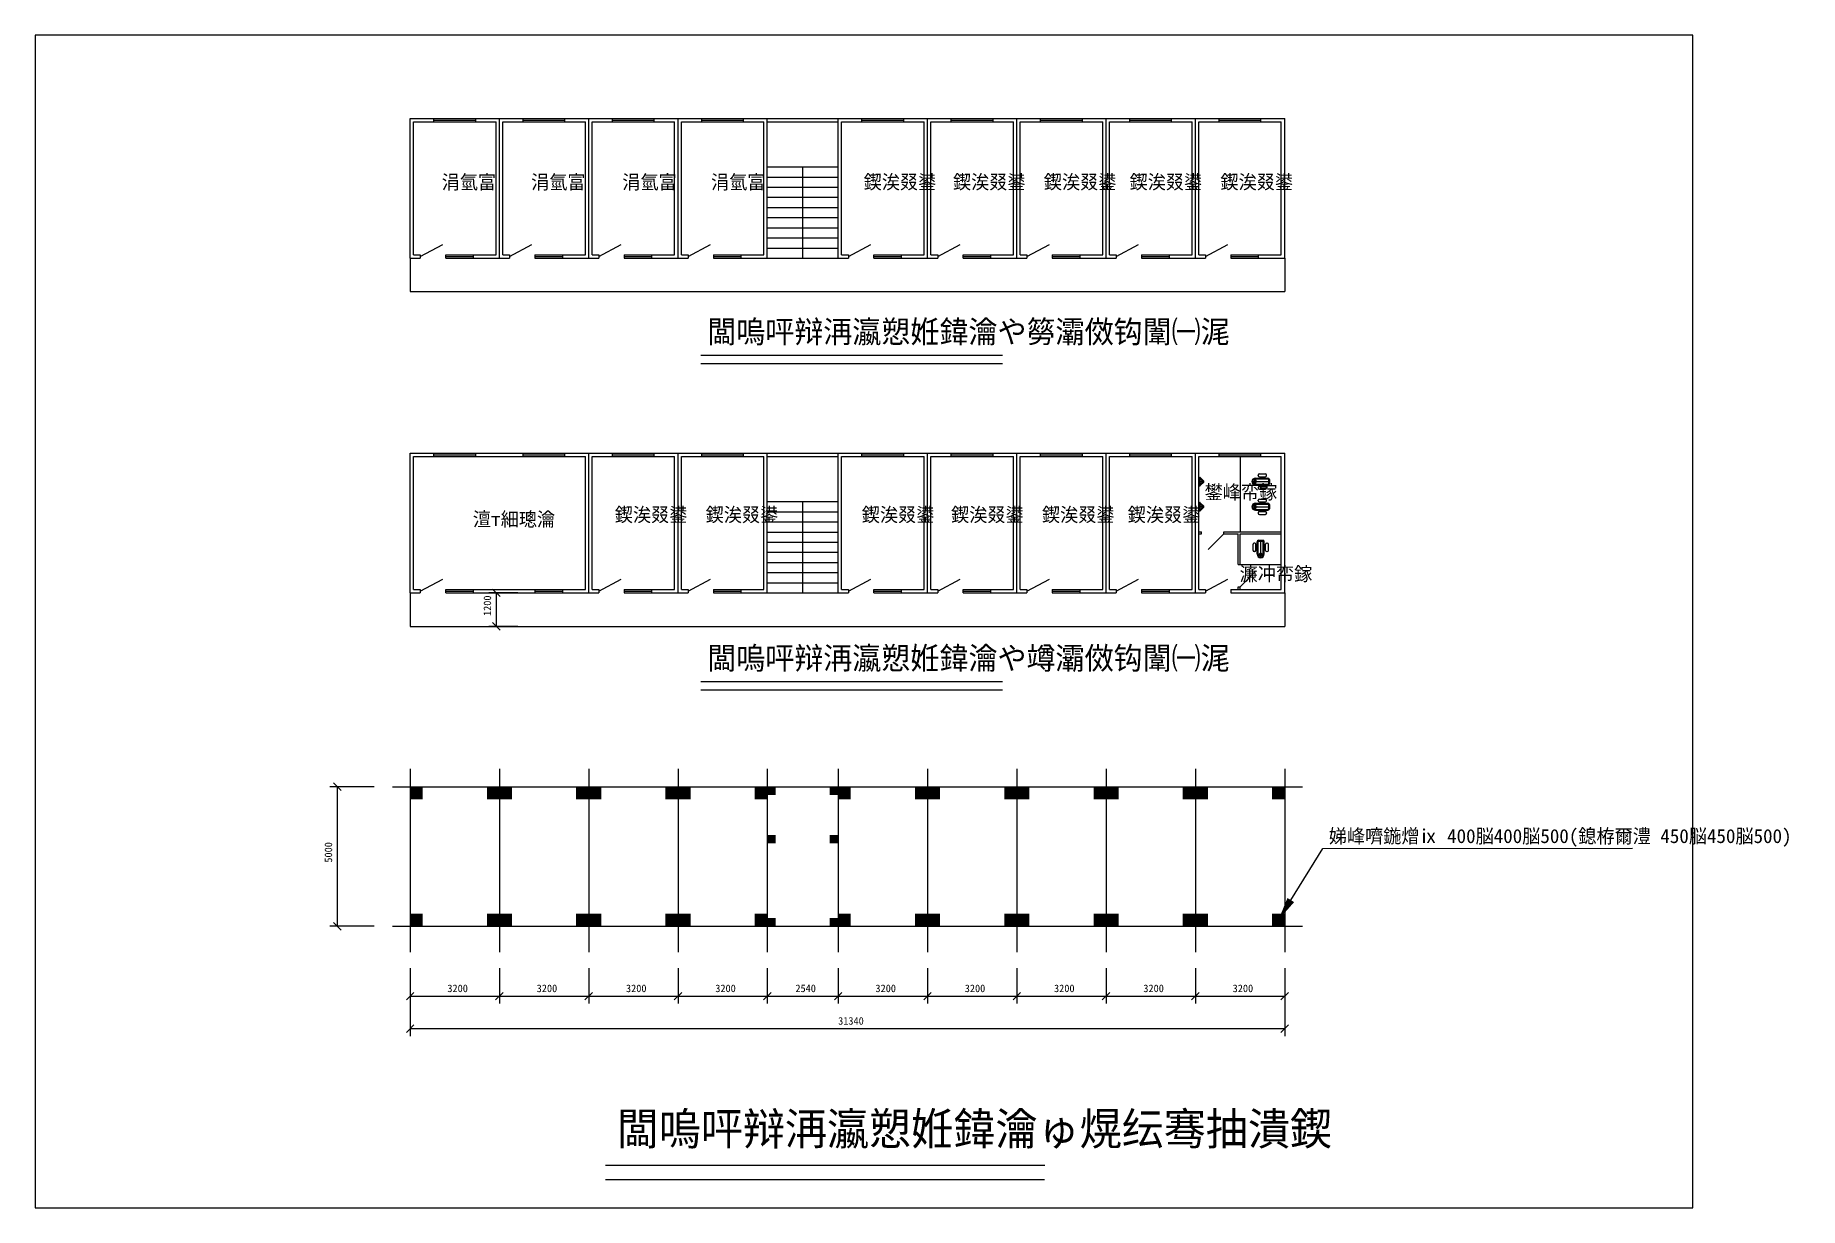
# Model space of a CAD drawing. Header units: metres. Extents: x 0 to 632, y 0 to 420.
import ezdxf

# ---------------------------------------------------------------- set-up
doc = ezdxf.new("R2010")
doc.units = ezdxf.units.M
doc.layers.add(' ', color=7, linetype='Continuous')

msp = doc.modelspace()

# ---------------------------------------------------------------- linework, layer by layer
at = {"layer": ' '}
for p, q in [((238.54, 305.4), (346.56, 305.4)), ((238.54, 302.4), (346.56, 302.4)), ((431.72, 269.06), (431.72, 242.16)), ((416.92, 258.81), (416.92, 261.41)), ((416.92, 260.11), (418.79, 260.11)), ((417.12, 261.61), (417.33, 261.61)), ((417.42, 258.63), (417.42, 261.59)), ((417.42, 261.19), (418.14, 260.47)), ((417.42, 259.04), (418.14, 259.76)), ((417.48, 261.55), (418.7, 260.32)), ((417.48, 258.67), (418.7, 259.9)), ((435.99, 260.11), (442.24, 260.11)), ((436.94, 261.33), (436.94, 258.9)), ((437.24, 261.36), (441.74, 261.36)), ((437.24, 261.36), (437.24, 258.86)), ((437.24, 261.06), (441.74, 261.06)), ((438.24, 262.26), (438.24, 262.46)), ((438.64, 262.86), (440.84, 262.86)), ((438.64, 261.86), (440.84, 261.86)), ((441.24, 262.26), (441.24, 262.46)), ((441.94, 260.86), (441.94, 259.36)), ((442.24, 260.86), (442.24, 259.36)), ((417.12, 258.61), (417.33, 258.61)), ((437.24, 259.16), (441.74, 259.16)), ((437.24, 258.86), (441.74, 258.86)), ((438.24, 257.96), (438.24, 257.76)), ((438.24, 253.26), (438.24, 253.46)), ((438.64, 258.36), (440.84, 258.36)), ((438.64, 257.36), (440.84, 257.36)), ((438.64, 253.86), (440.84, 253.86)), ((441.24, 257.96), (441.24, 257.76)), ((441.24, 253.26), (441.24, 253.46)), ((416.92, 249.81), (416.92, 252.41)), ((416.92, 251.11), (418.79, 251.11)), ((417.12, 252.61), (417.33, 252.61)), ((417.12, 249.61), (417.33, 249.61)), ((417.42, 249.63), (417.42, 252.59)), ((417.42, 252.19), (418.14, 251.47)), ((417.42, 250.04), (418.14, 250.76)), ((417.48, 252.55), (418.7, 251.32)), ((417.48, 249.67), (418.7, 250.9)), ((435.99, 251.11), (442.24, 251.11)), ((436.94, 252.33), (436.94, 249.9)), ((437.24, 252.36), (437.24, 249.86)), ((437.24, 252.36), (441.74, 252.36)), ((437.24, 252.06), (441.74, 252.06)), ((437.24, 250.16), (441.74, 250.16)), ((437.24, 249.86), (441.74, 249.86)), ((438.24, 248.96), (438.24, 248.76)), ((438.64, 252.86), (440.84, 252.86)), ((438.64, 249.36), (440.84, 249.36)), ((438.64, 248.36), (440.84, 248.36)), ((441.24, 248.96), (441.24, 248.76)), ((441.94, 251.86), (441.94, 250.36)), ((442.24, 251.86), (442.24, 250.36)), ((436.37, 235.49), (436.37, 237.69)), ((436.97, 238.09), (436.77, 238.09)), ((436.97, 235.09), (436.77, 235.09)), ((437.37, 235.49), (437.37, 237.69)), ((437.87, 234.09), (437.87, 238.59)), ((437.87, 234.09), (440.37, 234.09)), ((438.17, 234.09), (438.17, 238.59)), ((438.37, 239.09), (439.87, 239.09)), ((438.37, 238.79), (439.87, 238.79)), ((439.12, 232.84), (439.12, 239.09)), ((440.07, 234.09), (440.07, 238.59)), ((440.37, 234.09), (440.37, 238.59)), ((440.87, 235.49), (440.87, 237.69)), ((441.27, 238.09), (441.47, 238.09)), ((441.27, 235.09), (441.47, 235.09)), ((441.87, 235.49), (441.87, 237.69)), ((431.72, 230.46), (446.52, 230.46)), ((437.9, 233.79), (440.33, 233.79)), ((238.54, 188.46), (346.56, 188.46)), ((238.54, 185.47), (346.56, 185.47)), ((134.32, 157.17), (134.32, 91.57)), ((166.32, 157.17), (166.32, 91.57)), ((198.32, 157.17), (198.32, 91.57)), ((230.32, 157.17), (230.32, 91.57)), ((262.32, 157.17), (262.32, 91.57)), ((287.72, 157.17), (287.72, 91.57)), ((319.72, 157.17), (319.72, 91.57)), ((351.72, 157.17), (351.72, 91.57)), ((383.72, 157.17), (383.72, 91.57)), ((415.72, 157.17), (415.72, 91.57)), ((447.72, 157.17), (447.72, 91.57)), ((127.95, 150.83), (454.08, 150.83)), ((449.91, 110.2), (461.45, 128.71)), ((127.95, 100.83), (454.08, 100.83)), ((204.3, 15.23), (361.79, 15.23)), ((204.3, 10.14), (361.69, 10.14))]:
    msp.add_line(p, q, dxfattribs=at)
for centre, radius in [((417.84, 260.11), 0.15), ((437.49, 260.11), 0.25), ((417.84, 251.11), 0.15), ((437.49, 251.11), 0.25), ((439.12, 234.34), 0.25)]:
    msp.add_circle(centre, radius, dxfattribs=at)
for centre, radius, start, end in [((417.12, 261.41), 0.2, 90, 180), ((417.33, 261.41), 0.2, 45, 90), ((417.79, 260.11), 0.5, -45, 45), ((418.49, 260.11), 0.3, -45, 45), ((437.24, 260.11), 1.25, 90, 270), ((437.24, 260.11), 0.95, 90, 270), ((438.64, 262.46), 0.4, 90, 180), ((438.64, 262.26), 0.4, 180, 270), ((440.84, 262.46), 0.4, 0, 90), ((440.84, 262.26), 0.4, -90, 0), ((441.74, 260.86), 0.5, 0, 90), ((441.74, 260.86), 0.2, 0, 90), ((441.74, 259.36), 0.5, -90, 0), ((441.74, 259.36), 0.2, -90, 0), ((417.12, 258.81), 0.2, 180, 270), ((417.33, 258.81), 0.2, 270, 315), ((438.64, 257.96), 0.4, 90, 180), ((438.64, 257.76), 0.4, 180, 270), ((438.64, 253.46), 0.4, 90, 180), ((438.64, 253.26), 0.4, 180, 270), ((440.84, 257.96), 0.4, 0, 90), ((440.84, 257.76), 0.4, -90, 0), ((440.84, 253.46), 0.4, 0, 90), ((440.84, 253.26), 0.4, -90, 0), ((417.12, 252.41), 0.2, 90, 180), ((417.12, 249.81), 0.2, 180, 270), ((417.33, 252.41), 0.2, 45, 90), ((417.33, 249.81), 0.2, 270, 315), ((417.79, 251.11), 0.5, -45, 45), ((418.49, 251.11), 0.3, -45, 45), ((437.24, 251.11), 1.25, 90, 270), ((437.24, 251.11), 0.95, 90, 270), ((438.64, 248.96), 0.4, 90, 180), ((438.64, 248.76), 0.4, 180, 270), ((440.84, 248.96), 0.4, 0, 90), ((440.84, 248.76), 0.4, -90, 0), ((441.74, 251.86), 0.5, 0, 90), ((441.74, 251.86), 0.2, 0, 90), ((441.74, 250.36), 0.5, -90, 0), ((441.74, 250.36), 0.2, -90, 0), ((436.77, 237.69), 0.4, 90, 180), ((436.77, 235.49), 0.4, 180, 270), ((436.97, 237.69), 0.4, 0, 90), ((436.97, 235.49), 0.4, -90, 0), ((438.37, 238.59), 0.5, 90, 180), ((439.12, 234.09), 1.25, -180, 0), ((438.37, 238.59), 0.2, 90, 180), ((439.12, 234.09), 0.95, -180, 0), ((439.87, 238.59), 0.5, 0, 90), ((439.87, 238.59), 0.2, 0, 90), ((441.27, 237.69), 0.4, 90, 180), ((441.27, 235.49), 0.4, 180, 270), ((441.47, 237.69), 0.4, 0, 90), ((441.47, 235.49), 0.4, -90, 0)]:
    msp.add_arc(centre, radius, start, end, dxfattribs=at)
for points in [[(134.32, 150.83), (134.32, 146.33), (138.82, 150.83), (138.82, 146.33)], [(161.82, 150.83), (161.82, 146.33), (166.32, 150.83), (166.32, 146.33)], [(166.32, 150.83), (166.32, 146.33), (170.82, 150.83), (170.82, 146.33)], [(193.82, 150.83), (193.82, 146.33), (198.32, 150.83), (198.32, 146.33)], [(198.32, 150.83), (198.32, 146.33), (202.82, 150.83), (202.82, 146.33)], [(225.82, 150.83), (225.82, 146.33), (230.32, 150.83), (230.32, 146.33)], [(230.32, 150.83), (230.32, 146.33), (234.82, 150.83), (234.82, 146.33)], [(257.82, 150.83), (257.82, 146.33), (262.32, 150.83), (262.32, 146.33)], [(262.32, 150.83), (262.32, 147.83), (265.32, 150.83), (265.32, 147.83)], [(284.72, 150.83), (284.72, 147.83), (287.72, 150.83), (287.72, 147.83)], [(287.72, 150.83), (287.72, 146.33), (292.22, 150.83), (292.22, 146.33)], [(315.22, 150.83), (315.22, 146.33), (319.72, 150.83), (319.72, 146.33)], [(319.72, 150.83), (319.72, 146.33), (324.22, 150.83), (324.22, 146.33)], [(347.22, 150.83), (347.22, 146.33), (351.72, 150.83), (351.72, 146.33)], [(351.72, 150.83), (351.72, 146.33), (356.22, 150.83), (356.22, 146.33)], [(379.22, 150.83), (379.22, 146.33), (383.72, 150.83), (383.72, 146.33)], [(383.72, 150.83), (383.72, 146.33), (388.22, 150.83), (388.22, 146.33)], [(411.22, 150.83), (411.22, 146.33), (415.72, 150.83), (415.72, 146.33)], [(415.72, 150.83), (415.72, 146.33), (420.22, 150.83), (420.22, 146.33)], [(443.22, 150.83), (443.22, 146.33), (447.72, 150.83), (447.72, 146.33)], [(262.32, 133.51), (262.32, 130.51), (265.32, 133.51), (265.32, 130.51)], [(284.72, 133.51), (284.72, 130.51), (287.72, 133.51), (287.72, 130.51)], [(451.1, 109.46), (448.72, 110.94), (445.47, 103.08)], [(134.32, 105.33), (134.32, 100.83), (138.82, 105.33), (138.82, 100.83)], [(161.82, 105.33), (161.82, 100.83), (166.32, 105.33), (166.32, 100.83)], [(166.32, 105.33), (166.32, 100.83), (170.82, 105.33), (170.82, 100.83)], [(193.82, 105.33), (193.82, 100.83), (198.32, 105.33), (198.32, 100.83)], [(198.32, 105.33), (198.32, 100.83), (202.82, 105.33), (202.82, 100.83)], [(225.82, 105.33), (225.82, 100.83), (230.32, 105.33), (230.32, 100.83)], [(230.32, 105.33), (230.32, 100.83), (234.82, 105.33), (234.82, 100.83)], [(257.82, 105.33), (257.82, 100.83), (262.32, 105.33), (262.32, 100.83)], [(262.32, 103.83), (262.32, 100.83), (265.32, 103.83), (265.32, 100.83)], [(284.72, 103.83), (284.72, 100.83), (287.72, 103.83), (287.72, 100.83)], [(287.72, 105.33), (287.72, 100.83), (292.22, 105.33), (292.22, 100.83)], [(315.22, 105.33), (315.22, 100.83), (319.72, 105.33), (319.72, 100.83)], [(319.72, 105.33), (319.72, 100.83), (324.22, 105.33), (324.22, 100.83)], [(347.22, 105.33), (347.22, 100.83), (351.72, 105.33), (351.72, 100.83)], [(351.72, 105.33), (351.72, 100.83), (356.22, 105.33), (356.22, 100.83)], [(379.22, 105.33), (379.22, 100.83), (383.72, 105.33), (383.72, 100.83)], [(383.72, 105.33), (383.72, 100.83), (388.22, 105.33), (388.22, 100.83)], [(411.22, 105.33), (411.22, 100.83), (415.72, 105.33), (415.72, 100.83)], [(415.72, 105.33), (415.72, 100.83), (420.22, 105.33), (420.22, 100.83)], [(443.22, 105.33), (443.22, 100.83), (447.72, 105.33), (447.72, 100.83)]]:
    msp.add_solid(points, dxfattribs=at)
for p, q in [((594, 420), (0, 420)), ((0, 420), (0, 0)), ((594, 0), (594, 420)), ((134.32, 340.17), (134.32, 390.17)), ((134.32, 390.17), (166.32, 390.17)), ((135.52, 341.37), (135.52, 388.97)), ((135.52, 388.97), (165.12, 388.97)), ((142.82, 388.97), (142.82, 390.17)), ((157.82, 389.47), (142.82, 389.47)), ((157.82, 388.97), (157.82, 390.17)), ((165.12, 341.37), (165.12, 388.97)), ((166.32, 340.17), (166.32, 390.17)), ((166.32, 390.17), (198.32, 390.17)), ((167.52, 341.37), (167.52, 388.97)), ((167.52, 388.97), (197.12, 388.97)), ((174.82, 388.97), (174.82, 390.17)), ((189.82, 389.47), (174.82, 389.47)), ((189.82, 388.97), (189.82, 390.17)), ((197.12, 341.37), (197.12, 388.97)), ((198.32, 390.17), (230.32, 390.17)), ((198.32, 340.17), (198.32, 390.17)), ((199.52, 388.97), (229.12, 388.97)), ((199.52, 341.37), (199.52, 388.97)), ((206.82, 388.97), (206.82, 390.17)), ((221.82, 389.47), (206.82, 389.47)), ((221.82, 388.97), (221.82, 390.17)), ((229.12, 341.37), (229.12, 388.97)), ((230.32, 340.17), (230.32, 390.17)), ((230.32, 390.17), (262.32, 390.17)), ((231.52, 341.37), (231.52, 388.97)), ((231.52, 388.97), (261.12, 388.97)), ((238.82, 388.97), (238.82, 390.17)), ((253.82, 389.47), (238.82, 389.47)), ((253.82, 388.97), (253.82, 390.17)), ((261.12, 341.37), (261.12, 388.97)), ((262.32, 340.17), (262.32, 390.17)), ((262.32, 390.17), (287.72, 390.17)), ((262.32, 388.97), (287.72, 388.97)), ((287.72, 390.17), (319.72, 390.17)), ((287.72, 340.17), (287.72, 390.17)), ((288.92, 388.97), (318.52, 388.97)), ((288.92, 341.37), (288.92, 388.97)), ((296.22, 388.97), (296.22, 390.17)), ((311.22, 389.47), (296.22, 389.47)), ((311.22, 388.97), (311.22, 390.17)), ((318.52, 341.37), (318.52, 388.97)), ((319.72, 340.17), (319.72, 390.17)), ((319.72, 390.17), (351.72, 390.17)), ((320.92, 341.37), (320.92, 388.97)), ((320.92, 388.97), (350.52, 388.97)), ((328.22, 388.97), (328.22, 390.17)), ((343.22, 389.47), (328.22, 389.47)), ((343.22, 388.97), (343.22, 390.17)), ((350.52, 341.37), (350.52, 388.97)), ((351.72, 390.17), (383.72, 390.17)), ((351.72, 340.17), (351.72, 390.17)), ((352.92, 388.97), (382.52, 388.97)), ((352.92, 341.37), (352.92, 388.97)), ((360.22, 388.97), (360.22, 390.17)), ((375.22, 389.47), (360.22, 389.47)), ((375.22, 388.97), (375.22, 390.17)), ((382.52, 341.37), (382.52, 388.97)), ((383.72, 340.17), (383.72, 390.17)), ((383.72, 390.17), (415.72, 390.17)), ((384.92, 341.37), (384.92, 388.97)), ((384.92, 388.97), (414.52, 388.97)), ((392.22, 388.97), (392.22, 390.17)), ((407.22, 389.47), (392.22, 389.47)), ((407.22, 388.97), (407.22, 390.17)), ((414.52, 341.37), (414.52, 388.97)), ((415.72, 340.17), (415.72, 390.17)), ((415.72, 390.17), (447.72, 390.17)), ((416.92, 341.37), (416.92, 388.97)), ((416.92, 388.97), (446.52, 388.97)), ((424.22, 388.97), (424.22, 390.17)), ((439.22, 389.47), (424.22, 389.47)), ((439.22, 388.97), (439.22, 390.17)), ((446.52, 341.37), (446.52, 388.97)), ((447.72, 340.17), (447.72, 390.17)), ((262.32, 372.86), (287.72, 372.86)), ((262.32, 369.23), (275.02, 369.23)), ((275.02, 340.17), (275.02, 372.86)), ((275.02, 369.23), (287.72, 369.23)), ((262.32, 365.59), (275.02, 365.59)), ((262.32, 361.96), (275.02, 361.96)), ((275.02, 365.59), (287.72, 365.59)), ((275.02, 361.96), (287.72, 361.96)), ((262.32, 358.33), (275.02, 358.33)), ((262.32, 354.7), (275.02, 354.7)), ((275.02, 358.33), (287.72, 358.33)), ((275.02, 354.7), (287.72, 354.7)), ((262.32, 351.07), (275.02, 351.07)), ((275.02, 351.07), (287.72, 351.07)), ((137.98, 340.77), (145.99, 345.08)), ((169.98, 340.77), (177.99, 345.08)), ((201.98, 340.77), (209.99, 345.08)), ((233.98, 340.77), (241.99, 345.08)), ((262.32, 347.43), (275.02, 347.43)), ((262.32, 343.8), (275.02, 343.8)), ((275.02, 347.43), (287.72, 347.43)), ((275.02, 343.8), (287.72, 343.8)), ((291.38, 340.77), (299.39, 345.08)), ((323.38, 340.77), (331.39, 345.08)), ((355.38, 340.77), (363.39, 345.08)), ((387.38, 340.77), (395.39, 345.08)), ((419.38, 340.77), (427.39, 345.08)), ((134.32, 340.17), (134.32, 328.17)), ((134.32, 340.17), (137.98, 340.17)), ((134.32, 340.17), (137.98, 340.17)), ((135.52, 341.37), (137.98, 341.37)), ((137.98, 341.37), (137.98, 340.17)), ((146.98, 341.37), (146.98, 340.17)), ((146.98, 340.77), (156.88, 340.77)), ((147.06, 341.37), (165.12, 341.37)), ((147.06, 340.17), (166.32, 340.17)), ((156.88, 341.37), (156.88, 340.17)), ((166.32, 340.17), (169.98, 340.17)), ((166.32, 340.17), (169.98, 340.17)), ((167.52, 341.37), (169.98, 341.37)), ((169.98, 341.37), (169.98, 340.17)), ((178.98, 341.37), (178.98, 340.17)), ((178.98, 340.77), (188.88, 340.77)), ((179.06, 341.37), (197.12, 341.37)), ((179.06, 340.17), (198.32, 340.17)), ((188.88, 341.37), (188.88, 340.17)), ((198.32, 340.17), (201.98, 340.17)), ((198.32, 340.17), (201.98, 340.17)), ((199.52, 341.37), (201.98, 341.37)), ((201.98, 341.37), (201.98, 340.17)), ((210.98, 341.37), (210.98, 340.17)), ((210.98, 340.77), (220.88, 340.77)), ((211.06, 341.37), (229.12, 341.37)), ((211.06, 340.17), (230.32, 340.17)), ((220.88, 341.37), (220.88, 340.17)), ((230.32, 340.17), (233.98, 340.17)), ((230.32, 340.17), (233.98, 340.17)), ((231.52, 341.37), (233.98, 341.37)), ((233.98, 341.37), (233.98, 340.17)), ((242.98, 341.37), (242.98, 340.17)), ((242.98, 340.77), (252.88, 340.77)), ((243.06, 341.37), (261.12, 341.37)), ((243.06, 340.17), (262.32, 340.17)), ((252.88, 341.37), (252.88, 340.17)), ((262.32, 340.17), (287.72, 340.17)), ((287.72, 340.17), (291.38, 340.17)), ((287.72, 340.17), (291.38, 340.17)), ((288.92, 341.37), (291.38, 341.37)), ((291.38, 341.37), (291.38, 340.17)), ((300.38, 341.37), (300.38, 340.17)), ((300.38, 340.77), (310.28, 340.77)), ((300.46, 341.37), (318.52, 341.37)), ((300.46, 340.17), (319.72, 340.17)), ((310.28, 341.37), (310.28, 340.17)), ((319.72, 340.17), (323.38, 340.17)), ((319.72, 340.17), (323.38, 340.17)), ((320.92, 341.37), (323.38, 341.37)), ((323.38, 341.37), (323.38, 340.17)), ((332.38, 341.37), (332.38, 340.17)), ((332.38, 340.77), (342.28, 340.77)), ((332.46, 341.37), (350.52, 341.37)), ((332.46, 340.17), (351.72, 340.17)), ((342.28, 341.37), (342.28, 340.17)), ((351.72, 340.17), (355.38, 340.17)), ((351.72, 340.17), (355.38, 340.17)), ((352.92, 341.37), (355.38, 341.37)), ((355.38, 341.37), (355.38, 340.17)), ((364.38, 341.37), (364.38, 340.17)), ((364.38, 340.77), (374.28, 340.77)), ((364.46, 341.37), (382.52, 341.37)), ((364.46, 340.17), (383.72, 340.17)), ((374.28, 341.37), (374.28, 340.17)), ((383.72, 340.17), (387.38, 340.17)), ((383.72, 340.17), (387.38, 340.17)), ((384.92, 341.37), (387.38, 341.37)), ((387.38, 341.37), (387.38, 340.17)), ((396.38, 341.37), (396.38, 340.17)), ((396.38, 340.77), (406.28, 340.77)), ((396.46, 341.37), (414.52, 341.37)), ((396.46, 340.17), (415.72, 340.17)), ((406.28, 341.37), (406.28, 340.17)), ((415.72, 340.17), (419.38, 340.17)), ((415.72, 340.17), (419.38, 340.17)), ((416.92, 341.37), (419.38, 341.37)), ((419.38, 341.37), (419.38, 340.17)), ((428.38, 341.37), (428.38, 340.17)), ((428.38, 340.77), (438.28, 340.77)), ((428.46, 341.37), (446.52, 341.37)), ((428.46, 340.17), (447.72, 340.17)), ((438.28, 341.37), (438.28, 340.17)), ((447.72, 340.17), (447.72, 328.17)), ((134.32, 328.17), (447.72, 328.17)), ((134.32, 220.26), (134.32, 270.26)), ((134.32, 270.26), (166.32, 270.26)), ((135.52, 221.46), (135.52, 269.06)), ((135.52, 269.06), (197.12, 269.06)), ((142.82, 269.06), (142.82, 270.26)), ((157.82, 269.56), (142.82, 269.56)), ((157.82, 269.06), (157.82, 270.26)), ((166.32, 270.26), (198.32, 270.26)), ((174.82, 269.06), (174.82, 270.26)), ((189.82, 269.56), (174.82, 269.56)), ((189.82, 269.06), (189.82, 270.26)), ((197.12, 221.46), (197.12, 269.06)), ((198.32, 270.26), (230.32, 270.26)), ((198.32, 220.26), (198.32, 270.26)), ((199.52, 269.06), (229.12, 269.06)), ((199.52, 221.46), (199.52, 269.06)), ((206.82, 269.06), (206.82, 270.26)), ((221.82, 269.56), (206.82, 269.56)), ((221.82, 269.06), (221.82, 270.26)), ((229.12, 221.46), (229.12, 269.06)), ((230.32, 220.26), (230.32, 270.26)), ((230.32, 270.26), (262.32, 270.26)), ((231.52, 221.46), (231.52, 269.06)), ((231.52, 269.06), (261.12, 269.06)), ((238.82, 269.06), (238.82, 270.26)), ((253.82, 269.56), (238.82, 269.56)), ((253.82, 269.06), (253.82, 270.26)), ((261.12, 221.46), (261.12, 269.06)), ((262.32, 220.26), (262.32, 270.26)), ((262.32, 270.26), (287.72, 270.26)), ((262.32, 269.06), (287.72, 269.06)), ((287.72, 270.26), (319.72, 270.26)), ((287.72, 220.26), (287.72, 270.26)), ((288.92, 269.06), (318.52, 269.06)), ((288.92, 221.46), (288.92, 269.06)), ((296.22, 269.06), (296.22, 270.26)), ((311.22, 269.56), (296.22, 269.56)), ((311.22, 269.06), (311.22, 270.26)), ((318.52, 221.46), (318.52, 269.06)), ((319.72, 220.26), (319.72, 270.26)), ((319.72, 270.26), (351.72, 270.26)), ((320.92, 221.46), (320.92, 269.06)), ((320.92, 269.06), (350.52, 269.06)), ((328.22, 269.06), (328.22, 270.26)), ((343.22, 269.56), (328.22, 269.56)), ((343.22, 269.06), (343.22, 270.26)), ((350.52, 221.46), (350.52, 269.06)), ((351.72, 270.26), (383.72, 270.26)), ((351.72, 220.26), (351.72, 270.26)), ((352.92, 269.06), (382.52, 269.06)), ((352.92, 221.46), (352.92, 269.06)), ((360.22, 269.06), (360.22, 270.26)), ((375.22, 269.56), (360.22, 269.56)), ((375.22, 269.06), (375.22, 270.26)), ((382.52, 221.46), (382.52, 269.06)), ((383.72, 220.26), (383.72, 270.26)), ((383.72, 270.26), (415.72, 270.26)), ((384.92, 221.46), (384.92, 269.06)), ((384.92, 269.06), (414.52, 269.06)), ((392.22, 269.06), (392.22, 270.26)), ((407.22, 269.56), (392.22, 269.56)), ((407.22, 269.06), (407.22, 270.26)), ((414.52, 221.46), (414.52, 269.06)), ((415.72, 220.26), (415.72, 270.26)), ((415.72, 270.26), (447.72, 270.26)), ((416.92, 221.46), (416.92, 269.06)), ((416.92, 269.06), (446.52, 269.06)), ((424.22, 269.06), (424.22, 270.26)), ((439.22, 269.56), (424.22, 269.56)), ((439.22, 269.06), (439.22, 270.26)), ((446.52, 221.46), (446.52, 269.06)), ((447.72, 220.26), (447.72, 270.26)), ((262.32, 252.95), (287.72, 252.95)), ((275.02, 220.26), (275.02, 252.95)), ((262.32, 249.32), (275.02, 249.32)), ((275.02, 249.32), (287.72, 249.32)), ((262.32, 245.69), (275.02, 245.69)), ((262.32, 242.05), (275.02, 242.05)), ((275.02, 245.69), (287.72, 245.69)), ((275.02, 242.05), (287.72, 242.05)), ((416.92, 242.16), (417.92, 242.16)), ((416.92, 241.46), (417.92, 241.46)), ((417.92, 241.46), (417.92, 242.16)), ((425.92, 241.46), (420.26, 235.81)), ((425.92, 242.16), (446.52, 242.16)), ((425.92, 241.46), (425.92, 242.16)), ((425.92, 241.46), (431.02, 241.46)), ((431.02, 230.46), (431.02, 241.46)), ((431.72, 230.46), (431.72, 241.46)), ((431.72, 241.46), (446.52, 241.46)), ((262.32, 238.42), (275.02, 238.42)), ((262.32, 234.79), (275.02, 234.79)), ((275.02, 238.42), (287.72, 238.42)), ((275.02, 234.79), (287.72, 234.79)), ((262.32, 231.16), (275.02, 231.16)), ((275.02, 231.16), (287.72, 231.16)), ((431.02, 230.46), (431.72, 230.46)), ((431.72, 222.46), (437.37, 228.12)), ((135.52, 221.46), (137.98, 221.46)), ((137.98, 220.86), (145.99, 225.17)), ((137.98, 221.46), (137.98, 220.26)), ((146.98, 221.46), (146.98, 220.26)), ((147.06, 221.46), (178.98, 221.46)), ((156.88, 221.46), (156.88, 220.26)), ((166.55, 218.91), (163.85, 221.61)), ((178.98, 221.46), (178.98, 220.26)), ((179.06, 221.46), (197.12, 221.46)), ((188.88, 221.46), (188.88, 220.26)), ((199.52, 221.46), (201.98, 221.46)), ((201.98, 220.86), (209.99, 225.17)), ((201.98, 221.46), (201.98, 220.26)), ((210.98, 221.46), (210.98, 220.26)), ((211.06, 221.46), (229.12, 221.46)), ((220.88, 221.46), (220.88, 220.26)), ((231.52, 221.46), (233.98, 221.46)), ((233.98, 220.86), (241.99, 225.17)), ((233.98, 221.46), (233.98, 220.26)), ((242.98, 221.46), (242.98, 220.26)), ((243.06, 221.46), (261.12, 221.46)), ((252.88, 221.46), (252.88, 220.26)), ((262.32, 227.53), (275.02, 227.53)), ((262.32, 223.89), (275.02, 223.89)), ((275.02, 227.53), (287.72, 227.53)), ((275.02, 223.89), (287.72, 223.89)), ((288.92, 221.46), (291.38, 221.46)), ((291.38, 220.86), (299.39, 225.17)), ((291.38, 221.46), (291.38, 220.26)), ((300.38, 221.46), (300.38, 220.26)), ((300.46, 221.46), (318.52, 221.46)), ((310.28, 221.46), (310.28, 220.26)), ((320.92, 221.46), (323.38, 221.46)), ((323.38, 220.86), (331.39, 225.17)), ((323.38, 221.46), (323.38, 220.26)), ((332.38, 221.46), (332.38, 220.26)), ((332.46, 221.46), (350.52, 221.46)), ((342.28, 221.46), (342.28, 220.26)), ((352.92, 221.46), (355.38, 221.46)), ((355.38, 220.86), (363.39, 225.17)), ((355.38, 221.46), (355.38, 220.26)), ((364.38, 221.46), (364.38, 220.26)), ((364.46, 221.46), (382.52, 221.46)), ((374.28, 221.46), (374.28, 220.26)), ((384.92, 221.46), (387.38, 221.46)), ((387.38, 220.86), (395.39, 225.17)), ((387.38, 221.46), (387.38, 220.26)), ((396.38, 221.46), (396.38, 220.26)), ((396.46, 221.46), (414.52, 221.46)), ((406.28, 221.46), (406.28, 220.26)), ((416.92, 221.46), (419.38, 221.46)), ((419.38, 220.86), (427.39, 225.17)), ((419.38, 221.46), (419.38, 220.26)), ((428.38, 221.46), (428.38, 220.26)), ((428.46, 221.46), (446.52, 221.46)), ((431.02, 222.46), (431.72, 222.46)), ((431.02, 221.46), (431.02, 222.46)), ((431.72, 221.46), (431.72, 222.46)), ((134.32, 220.26), (134.32, 208.26)), ((134.32, 220.26), (137.98, 220.26)), ((134.32, 220.26), (137.98, 220.26)), ((146.98, 220.86), (156.88, 220.86)), ((147.06, 220.26), (178.98, 220.26)), ((172.9, 220.26), (162.5, 220.26)), ((165.2, 220.26), (165.2, 208.26)), ((166.32, 220.26), (169.98, 220.26)), ((166.32, 220.26), (169.98, 220.26)), ((178.98, 220.86), (188.88, 220.86)), ((179.06, 220.26), (198.32, 220.26)), ((198.32, 220.26), (201.98, 220.26)), ((198.32, 220.26), (201.98, 220.26)), ((210.98, 220.86), (220.88, 220.86)), ((211.06, 220.26), (230.32, 220.26)), ((230.32, 220.26), (233.98, 220.26)), ((230.32, 220.26), (233.98, 220.26)), ((242.98, 220.86), (252.88, 220.86)), ((243.06, 220.26), (262.32, 220.26)), ((262.32, 220.26), (287.72, 220.26)), ((287.72, 220.26), (291.38, 220.26)), ((287.72, 220.26), (291.38, 220.26)), ((300.38, 220.86), (310.28, 220.86)), ((300.46, 220.26), (319.72, 220.26)), ((319.72, 220.26), (323.38, 220.26)), ((319.72, 220.26), (323.38, 220.26)), ((332.38, 220.86), (342.28, 220.86)), ((332.46, 220.26), (351.72, 220.26)), ((351.72, 220.26), (355.38, 220.26)), ((351.72, 220.26), (355.38, 220.26)), ((364.38, 220.86), (374.28, 220.86)), ((364.46, 220.26), (383.72, 220.26)), ((383.72, 220.26), (387.38, 220.26)), ((383.72, 220.26), (387.38, 220.26)), ((396.38, 220.86), (406.28, 220.86)), ((396.46, 220.26), (415.72, 220.26)), ((415.72, 220.26), (419.38, 220.26)), ((415.72, 220.26), (419.38, 220.26)), ((428.46, 220.26), (447.72, 220.26)), ((447.72, 220.26), (447.72, 208.26)), ((163.85, 209.61), (166.55, 206.91)), ((134.32, 208.26), (447.72, 208.26)), ((172.9, 208.26), (162.5, 208.26)), ((109.58, 149.48), (106.88, 152.18)), ((121.49, 150.83), (105.53, 150.83)), ((108.23, 150.83), (108.23, 100.83)), ((461.45, 128.71), (572.36, 128.74)), ((106.88, 102.18), (109.58, 99.48)), ((121.49, 100.83), (105.53, 100.83)), ((134.32, 85.87), (134.32, 73.1)), ((166.32, 85.87), (166.32, 73.1)), ((198.32, 85.87), (198.32, 73.1)), ((230.32, 85.87), (230.32, 73.1)), ((262.32, 85.87), (262.32, 73.1)), ((287.72, 85.87), (287.72, 73.1)), ((319.72, 85.87), (319.72, 73.1)), ((351.72, 85.87), (351.72, 73.1)), ((383.72, 85.87), (383.72, 73.1)), ((415.72, 85.87), (415.72, 73.1)), ((447.72, 85.87), (447.72, 73.1)), ((135.67, 77.15), (132.97, 74.45)), ((164.97, 74.45), (167.67, 77.15)), ((167.67, 77.15), (164.97, 74.45)), ((199.67, 77.15), (196.97, 74.45)), ((196.97, 74.45), (199.67, 77.15)), ((228.97, 74.45), (231.67, 77.15)), ((231.67, 77.15), (228.97, 74.45)), ((260.97, 74.45), (263.67, 77.15)), ((263.67, 77.15), (260.97, 74.45)), ((289.07, 77.15), (286.37, 74.45)), ((286.37, 74.45), (289.07, 77.15)), ((318.37, 74.45), (321.07, 77.15)), ((321.07, 77.15), (318.37, 74.45)), ((353.07, 77.15), (350.37, 74.45)), ((350.37, 74.45), (353.07, 77.15)), ((382.37, 74.45), (385.07, 77.15)), ((385.07, 77.15), (382.37, 74.45)), ((417.07, 77.15), (414.37, 74.45)), ((414.37, 74.45), (417.07, 77.15)), ((446.37, 74.45), (449.07, 77.15)), ((134.32, 75.8), (166.32, 75.8)), ((134.32, 74.86), (134.32, 61.44)), ((166.32, 75.8), (198.32, 75.8)), ((198.32, 75.8), (230.32, 75.8)), ((230.32, 75.8), (262.32, 75.8)), ((262.32, 75.8), (287.72, 75.8)), ((287.72, 75.8), (319.72, 75.8)), ((319.72, 75.8), (351.72, 75.8)), ((351.72, 75.8), (383.72, 75.8)), ((383.72, 75.8), (415.72, 75.8)), ((415.72, 75.8), (447.72, 75.8)), ((447.72, 74.86), (447.72, 61.44)), ((135.67, 65.49), (132.97, 62.79)), ((134.32, 64.14), (447.72, 64.14)), ((446.37, 62.79), (449.07, 65.49)), ((0, 0), (594, 0))]:
    msp.add_line(p, q)
msp.add_arc((135.52, 269.06), 0, 90, 180)

# ---------------------------------------------------------------- texts
for s, height, p in [('涓氫富', 5, (145.63, 364.93)), ('涓氫富', 5, (177.68, 364.93)), ('涓氫富', 5, (210.33, 364.93)), ('涓氫富', 5, (242.16, 364.93)), ('鍥涘叕鍙', 5, (296.84, 364.97)), ('鍥涘叕鍙', 5, (328.84, 364.97)), ('鍥涘叕鍙', 5, (361.4, 364.97)), ('鍥涘叕鍙', 5, (392.14, 364.97)), ('鍥涘叕鍙', 5, (424.7, 364.97)), ('闆嗚呯辩洅瀛愬姙鍏瀹や簩灞傚钩闈㈠浘', 8, (240.81, 309.81)), ('鐢峰帟鎵', 5, (419.04, 253.85)), ('澶т細璁瀹', 5, (156.78, 244.16)), ('鍥涘叕鍙', 5, (207.66, 245.77)), ('鍥涘叕鍙', 5, (240.23, 245.77)), ('鍥涘叕鍙', 5, (296.17, 245.77)), ('鍥涘叕鍙', 5, (328.17, 245.77)), ('鍥涘叕鍙', 5, (360.74, 245.77)), ('鍥涘叕鍙', 5, (391.47, 245.77)), ('濂冲帟鎵', 5, (431.6, 224.57)), ('闆嗚呯辩洅瀛愬姙鍏瀹や竴灞傚钩闈㈠浘', 8, (240.81, 192.87)), ('3200', 2.7, (147.68, 77.23)), ('3200', 2.7, (179.68, 77.23)), ('3200', 2.7, (211.68, 77.23)), ('3200', 2.7, (243.68, 77.23)), ('2540', 2.7, (272.39, 77.23)), ('3200', 2.7, (301.08, 77.23)), ('3200', 2.7, (333.08, 77.23)), ('3200', 2.7, (365.08, 77.23)), ('3200', 2.7, (397.08, 77.23)), ('3200', 2.7, (429.08, 77.23)), ('31340', 2.7, (287.71, 65.57)), ('闆嗚呯辩洅瀛愬姙鍏瀹ゅ熀纭骞抽潰鍥', 11.6, (208.33, 22.47))]:
    msp.add_text(s, height=height, dxfattribs=at).set_placement(p)
for s, p in [('1200', (163.35, 211.97)), ('5000', (106.38, 123.61))]:
    msp.add_text(s, height=2.7, rotation=90, dxfattribs=at).set_placement(p)
msp.add_text('娣峰嚌鍦熷ⅸ 400脳400脳500(鎴栫爾澧 450脳450脳500) ', height=5).set_placement((463.53, 130.63))

doc.saveas('drawing.dxf')
